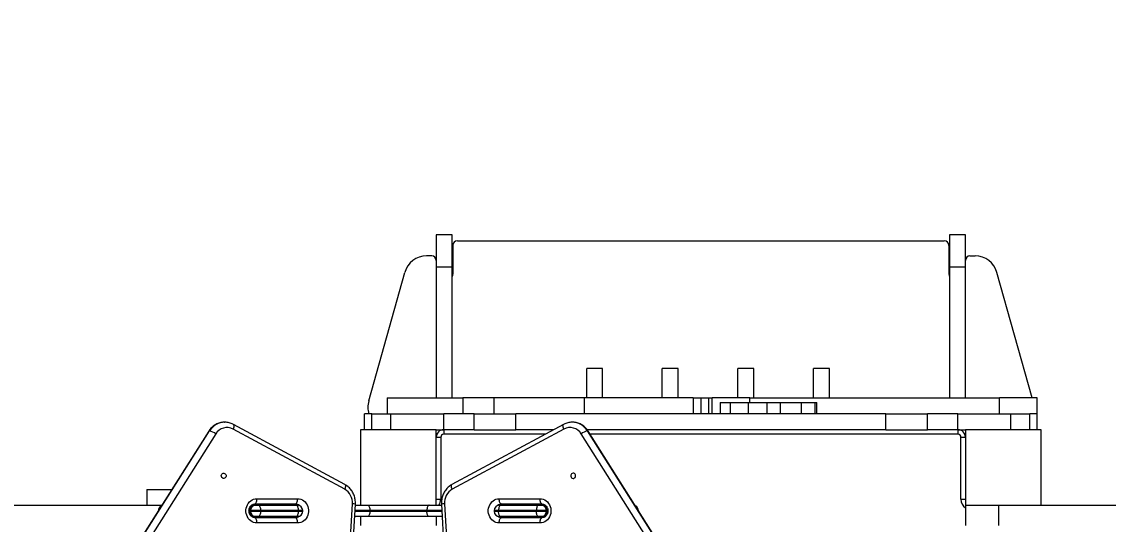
# Model space of a CAD drawing. Header units: millimetres. Extents: x -5609 to 5139, y -3980 to 3221.
# Drawn here: x -1968 to -531, y 552 to 1217 of the extents above; entities that cross this region are included whole.
import ezdxf

# ---------------------------------------------------------------- set-up
doc = ezdxf.new("R2010")
doc.units = ezdxf.units.MM
for name, color, linetype in [('DIKOM_ОБЪЕКТ', 7, 'Continuous'), ('DIKOM_РАЗМЕР_ЗОНА', 7, 'Continuous'), ('DIKOM_РАЗМЕР_ОБЪЕКТА', 7, 'Continuous')]:
    doc.layers.add(name, color=color, linetype=linetype)
doc.styles.add('style1', font='arial.ttf', dxfattribs={"width": 0.8})
doc.dimstyles.new('1-50', dxfattribs={"dimtxt": 300, "dimasz": 200, "dimexe": 100, "dimexo": 0, "dimgap": 100, "dimtad": 1, "dimtxsty": 'style1', "dimcen": 200, "dimclrd": 7, "dimclre": 7, "dimclrt": 7, "dimadec": 1, "dimazin": 2, "dimtfac": 1, "dimtmove": 0, "dimatfit": 2, "dimfxl": 0, "dimlwd": 25, "dimlwe": 18, "dimarcsym": 0})

# ---------------------------------------------------------------- blocks, each defined once
blk = doc.blocks.new('A$Cc336a1e3')
at = {"color": 7, "linetype": 'Continuous', "lineweight": 15}
for p, q in [((1421, 2207.9), (1400, 2207.9)), ((1400, 2207.9), (1400, 2165.2)), ((1421, 2165.2), (1421, 2207.9)), ((1428, 2199.9), (2072, 2199.9)), ((2100, 2207.9), (2079, 2207.9)), ((2079, 2207.9), (2079, 2165.2)), ((2100, 2165.2), (2100, 2207.9)), ((1422, 2193.9), (1422, 2155.9)), ((2078, 2193.9), (2078, 2155.9)), ((1394, 2179.9), (1387.2, 2179.9)), ((2106, 2179.9), (2112.8, 2179.9)), ((1310.7, 1988), (1358.3, 2158)), ((1421, 2165.2), (1400, 2165.2)), ((1400, 2165.2), (1400, 1991.9)), ((1421, 1991.9), (1421, 2165.2)), ((2100, 2165.2), (2079, 2165.2)), ((2079, 2165.2), (2079, 1991.9)), ((2100, 1991.9), (2100, 2165.2)), ((2188.2, 1991.9), (2141.7, 2158)), ((1620, 2030.9), (1599, 2030.9)), ((1599, 1991.9), (1599, 2030.9)), ((1620, 1991.9), (1620, 2030.9)), ((1720, 2030.9), (1699, 2030.9)), ((1699, 1991.9), (1699, 2030.9)), ((1720, 1991.9), (1720, 2030.9)), ((1820, 2030.9), (1799, 2030.9)), ((1799, 1991.9), (1799, 2030.9)), ((1820, 1991.9), (1820, 2030.9)), ((1920, 2030.9), (1899, 2030.9)), ((1899, 1991.9), (1899, 2030.9)), ((1920, 1991.9), (1920, 2030.9)), ((1335, 1991.9), (1335, 1970.9)), ((1335, 1991.9), (1435, 1991.9)), ((1435, 1991.9), (1435, 1970.9)), ((1476.2, 1991.9), (1435, 1991.9)), ((1476.2, 1991.9), (1476.2, 1970.9)), ((1596.2, 1991.9), (1476.2, 1991.9)), ((1596.2, 1970.9), (1596.2, 1991.9)), ((1740, 1991.9), (1596.2, 1991.9)), ((1740, 1991.9), (1740, 1970.9)), ((1740, 1991.9), (1750, 1991.9)), ((1750, 1991.9), (1750, 1970.9)), ((1750, 1991.9), (1760, 1991.9)), ((1760, 1991.9), (1760, 1970.9)), ((1760, 1991.9), (1765, 1991.9)), ((1765, 1970.9), (1765, 1991.9)), ((1815, 1991.9), (1765, 1991.9)), ((1775.7, 1985.9), (1775.7, 1970.9)), ((1775.7, 1985.9), (1788.8, 1985.9)), ((1788.8, 1985.9), (1788.8, 1970.9)), ((1788.8, 1985.9), (1812.6, 1985.9)), ((1812.6, 1985.9), (1812.6, 1970.9)), ((1812.6, 1985.9), (1837.2, 1985.9)), ((1815, 1991.9), (2145, 1991.9)), ((1837.2, 1985.9), (1837.2, 1970.9)), ((1837.2, 1985.9), (1855, 1985.9)), ((1855, 1985.9), (1855, 1970.9)), ((1855, 1985.9), (1882.7, 1985.9)), ((1882.7, 1985.9), (1882.7, 1970.9)), ((1882.7, 1985.9), (1900.6, 1985.9)), ((1900.6, 1985.9), (1900.6, 1970.9)), ((1900.6, 1985.9), (1903.3, 1985.9)), ((1903.3, 1970.9), (1903.3, 1985.9)), ((2145, 1970.9), (2145, 1991.9)), ((2195, 1991.9), (2145, 1991.9)), ((2195, 1970.9), (2195, 1991.9)), ((1305, 1949.9), (1305, 1970.9)), ((1315, 1970.9), (1305, 1970.9)), ((1315, 1949.9), (1315, 1970.9)), ((1315, 1970.9), (1340, 1970.9)), ((1340, 1949.9), (1340, 1970.9)), ((1340, 1970.9), (1410, 1970.9)), ((1410, 1949.9), (1410, 1970.9)), ((1450, 1970.9), (1410, 1970.9)), ((1450, 1949.9), (1450, 1970.9)), ((1450, 1970.9), (1505.3, 1970.9)), ((1505.3, 1949.9), (1505.3, 1970.9)), ((1994.7, 1970.9), (1505.3, 1970.9)), ((1994.7, 1949.9), (1994.7, 1970.9)), ((1994.7, 1970.9), (2050, 1970.9)), ((2050, 1949.9), (2050, 1970.9)), ((2090, 1970.9), (2050, 1970.9)), ((2090, 1949.9), (2090, 1970.9)), ((2090, 1970.9), (2160, 1970.9)), ((2160, 1949.9), (2160, 1970.9)), ((2160, 1970.9), (2185, 1970.9)), ((2185, 1949.9), (2185, 1970.9)), ((2195, 1970.9), (2185, 1970.9)), ((2195, 1949.9), (2195, 1970.9)), ((1120.3, 1959.8), (1119.9, 1959.8)), ((1120.1, 1959.8), (1120.3, 1959.8)), ((1279.2, 1877.2), (1131.7, 1956.9)), ((1568.3, 1956.9), (1420.8, 1877.2)), ((1580.1, 1959.8), (1579.7, 1959.8)), ((1580.3, 1959.8), (1580.1, 1959.8)), ((1099, 1947.9), (874.8, 1593.9)), ((1099.7, 1948.2), (875.5, 1594.2)), ((876, 1594.2), (1100.2, 1948.2)), ((1108.3, 1944.2), (884.1, 1590.2)), ((1100.2, 1948.2), (1099.7, 1948.2)), ((1278.9, 1871), (1131.3, 1950.7)), ((1300, 1949.9), (1300, 1849.9)), ((1400, 1949.9), (1300, 1949.9)), ((1400, 1949.9), (1410, 1949.9)), ((1400, 1849.9), (1400, 1949.9)), ((1450, 1949.9), (1410, 1949.9)), ((1410, 1949.9), (1410, 1943.9)), ((1568.7, 1950.7), (1421.1, 1871)), ((1450, 1949.9), (1505.3, 1949.9)), ((1555.4, 1949.9), (1505.3, 1949.9)), ((1815.9, 1590.2), (1591.7, 1944.2)), ((1994.7, 1949.9), (1599.6, 1949.9)), ((1599.8, 1948.2), (1824, 1594.2)), ((1600.3, 1948.2), (1599.8, 1948.2)), ((1824.5, 1594.2), (1600.3, 1948.2)), ((1825.2, 1593.9), (1601, 1947.9)), ((1994.7, 1949.9), (2050, 1949.9)), ((2090, 1949.9), (2050, 1949.9)), ((2090, 1949.9), (2100, 1949.9)), ((2090, 1949.9), (2090, 1943.9)), ((2100, 1949.9), (2100, 1849.9)), ((2200, 1949.9), (2100, 1949.9)), ((2200, 1849.9), (2200, 1949.9)), ((1400, 1939.9), (1406, 1939.9)), ((1406, 1939.9), (1406, 1857.9)), ((2094, 1939.9), (2100, 1939.9)), ((2094, 1857.9), (2094, 1939.9)), ((1115.7, 1889), (1115.7, 1888.8)), ((1584.3, 1889), (1584.3, 1888.8)), ((1017, 1870.9), (1017, 1849.9)), ((1017, 1870.9), (1050.2, 1870.9)), ((1162.8, 1858.5), (1216.7, 1858.5)), ((1400, 1857.9), (1406, 1857.9)), ((1483.3, 1858.5), (1537.2, 1858.5)), ((2094, 1857.9), (2100, 1857.9)), ((194.8, 1849.9), (1036.9, 1849.9)), ((1032.5, 1842.9), (1032.5, 1842.9)), ((1154.4, 1842.9), (1153.5, 1842.9)), ((1153.5, 1842.9), (1153.5, 1841.9)), ((1153.5, 1841.9), (1154.4, 1841.9)), ((1167.6, 1842.9), (1154.4, 1842.9)), ((1154.4, 1842.9), (1154.4, 1841.9)), ((1154.4, 1841.9), (1167.6, 1841.9)), ((1155.6, 1849.9), (1159.8, 1849.9)), ((1156.2, 1850.4), (1173.9, 1850.4)), ((1213.7, 1851.5), (1159.8, 1851.5)), ((1159.8, 1849.9), (1160.7, 1849.9)), ((1160.7, 1849.9), (1164.7, 1849.9)), ((1164.7, 1849.9), (1214.6, 1849.9)), ((1167.6, 1842.9), (1167.6, 1841.9)), ((1217.6, 1842.9), (1167.6, 1842.9)), ((1167.6, 1841.9), (1217.6, 1841.9)), ((1173.9, 1850.4), (1174.8, 1850.4)), ((1213.7, 1851.5), (1213.3, 1851.5)), ((1214.6, 1849.9), (1216.4, 1849.9)), ((1216.4, 1849.9), (1217.4, 1849.9)), ((1217.6, 1842.9), (1217.6, 1841.9)), ((1223.4, 1841.9), (1223.4, 1842.9)), ((1273.2, 1569.5), (1289.1, 1851.7)), ((1277.3, 1569.1), (1293.1, 1851.3)), ((1293, 1849.9), (1309.4, 1849.9)), ((1309.4, 1849.9), (1390.6, 1849.9)), ((1312.3, 1842.9), (1312.3, 1841.9)), ((1387.7, 1842.9), (1312.3, 1842.9)), ((1312.3, 1841.9), (1387.7, 1841.9)), ((1387.7, 1842.9), (1387.7, 1841.9)), ((1390.6, 1849.9), (1407, 1849.9)), ((1406.9, 1851.3), (1422.7, 1569.1)), ((1410.9, 1851.7), (1426.8, 1569.5)), ((1476.6, 1842.9), (1476.6, 1841.9)), ((1532.4, 1842.9), (1482.4, 1842.9)), ((1482.4, 1842.9), (1482.4, 1841.9)), ((1482.4, 1841.9), (1532.4, 1841.9)), ((1482.7, 1849.9), (1483.6, 1849.9)), ((1483.6, 1849.9), (1485.4, 1849.9)), ((1485.4, 1849.9), (1535.3, 1849.9)), ((1540.2, 1851.5), (1486.3, 1851.5)), ((1486.7, 1851.5), (1486.3, 1851.5)), ((1525.2, 1850.4), (1526.1, 1850.4)), ((1526.1, 1850.4), (1543.7, 1850.4)), ((1545.6, 1842.9), (1532.4, 1842.9)), ((1532.4, 1842.9), (1532.4, 1841.9)), ((1532.4, 1841.9), (1545.6, 1841.9)), ((1535.3, 1849.9), (1539.3, 1849.9)), ((1539.3, 1849.9), (1540.2, 1849.9)), ((1540.2, 1849.9), (1544.3, 1849.9)), ((1545.6, 1842.9), (1545.6, 1841.9)), ((1546.5, 1842.9), (1545.6, 1842.9)), ((1545.6, 1841.9), (1546.5, 1841.9)), ((1546.5, 1842.9), (1546.5, 1841.9)), ((1667.5, 1842.9), (1667.5, 1842.9)), ((2100, 1849.9), (2100, 1822.9)), ((2100, 1849.9), (2200, 1849.9)), ((2143.8, 1849.9), (2143.8, 1822.9)), ((2200, 1849.9), (2645.1, 1849.9)), ((1159.8, 1834.9), (1155.9, 1834.9)), ((1160.7, 1834.9), (1159.8, 1834.9)), ((1159.8, 1833.5), (1213.7, 1833.5)), ((1213.3, 1833.5), (1159.8, 1833.5)), ((1164.7, 1834.9), (1160.7, 1834.9)), ((1216.7, 1826.5), (1162.8, 1826.5)), ((1214.6, 1834.9), (1164.7, 1834.9)), ((1213.7, 1833.5), (1213.3, 1833.5)), ((1216.4, 1834.9), (1214.6, 1834.9)), ((1217.2, 1834.9), (1216.4, 1834.9)), ((1217, 1834.9), (1217, 1834.7)), ((1309.4, 1834.9), (1292.2, 1834.9)), ((1390.6, 1834.9), (1309.4, 1834.9)), ((1407.8, 1834.9), (1390.6, 1834.9)), ((1400, 1834.9), (1400, 1822.9)), ((1483.6, 1834.9), (1482.8, 1834.9)), ((1483, 1834.7), (1483, 1834.9)), ((1537.2, 1826.5), (1483.3, 1826.5)), ((1485.4, 1834.9), (1483.6, 1834.9)), ((1535.3, 1834.9), (1485.4, 1834.9)), ((1486.3, 1833.5), (1540.2, 1833.5)), ((1486.7, 1833.5), (1486.3, 1833.5)), ((1540.2, 1833.5), (1486.7, 1833.5)), ((1539.3, 1834.9), (1535.3, 1834.9)), ((1540.2, 1834.9), (1539.3, 1834.9)), ((1544.2, 1834.9), (1540.2, 1834.9))]:
    blk.add_line(p, q, dxfattribs=at)
at = {"color": 8, "linetype": 'Continuous', "lineweight": 15}
for p, q in [((1815, 1985.9), (1815, 1991.9)), ((1544.3, 1943.9), (1410, 1943.9)), ((2090, 1943.9), (1603.5, 1943.9)), ((1032.5, 1842.9), (1032.5, 1842.9)), ((1153.5, 1842.9), (1152.5, 1842.9)), ((1152.5, 1841.9), (1153.5, 1841.9)), ((1223.4, 1842.9), (1217.6, 1842.9)), ((1217.6, 1841.9), (1223.4, 1841.9)), ((1312.3, 1842.9), (1292.6, 1842.9)), ((1292.6, 1841.9), (1312.3, 1841.9)), ((1407.4, 1842.9), (1387.7, 1842.9)), ((1387.7, 1841.9), (1407.4, 1841.9)), ((1482.4, 1842.9), (1476.6, 1842.9)), ((1476.6, 1841.9), (1482.4, 1841.9)), ((1547.6, 1842.9), (1546.5, 1842.9)), ((1546.5, 1841.9), (1547.5, 1841.9)), ((1667.5, 1842.9), (1667.5, 1842.9)), ((1168.6, 1833.5), (1168.1, 1834.9)), ((1300, 1834.9), (1300, 1822.9)), ((1531.9, 1834.9), (1531.4, 1833.5))]:
    blk.add_line(p, q, dxfattribs=at)
at = {"color": 8, "linetype": 'Continuous', "lineweight": 15, "flags": 128}
for points in [[(1131.7, 1956.9), (1132, 1956.5), (1132.3, 1955.9), (1132.4, 1955.2), (1132.3, 1954.2), (1132.1, 1953.1), (1131.8, 1951.9), (1131.3, 1950.7)], [(1568.7, 1950.7), (1568.2, 1951.9), (1567.9, 1953.1), (1567.7, 1954.2), (1567.6, 1955.2), (1567.7, 1955.9), (1568, 1956.5), (1568.3, 1956.9)], [(1099, 1947.9), (1099.3, 1948.1), (1099.7, 1948.2)], [(1600.3, 1948.2), (1600.7, 1948.1), (1601, 1947.9)], [(1279.2, 1877.2), (1279.6, 1876.8), (1279.9, 1876.2), (1280, 1875.5), (1279.9, 1874.5), (1279.7, 1873.4), (1279.4, 1872.2), (1278.9, 1871)], [(1421.1, 1871), (1420.6, 1872.2), (1420.3, 1873.4), (1420.1, 1874.5), (1420, 1875.5), (1420.1, 1876.2), (1420.4, 1876.8), (1420.8, 1877.2)], [(1173.9, 1850.4), (1174.4, 1850.2), (1174.9, 1849.9)], [(1175.8, 1849.9), (1175.3, 1850.2), (1174.8, 1850.4)], [(1525.2, 1850.4), (1524.7, 1850.2), (1524.2, 1849.9)], [(1525.1, 1849.9), (1525.6, 1850.2), (1526.1, 1850.4)]]:
    blk.add_lwpolyline(points, dxfattribs=at)
at = {"color": 7, "linetype": 'Continuous', "lineweight": 15, "flags": 128}
for points in [[(1115.7, 1888.9), (1115.8, 1890), (1116.3, 1891.1), (1117.1, 1891.8), (1118.1, 1892.3), (1119.1, 1892.4), (1120.1, 1892.1), (1121, 1891.5), (1121.6, 1890.6), (1122, 1889.5), (1122, 1888.3), (1121.6, 1887.2), (1121, 1886.3), (1120.1, 1885.7), (1119.1, 1885.4), (1118.1, 1885.5), (1117.1, 1886), (1116.3, 1886.8), (1115.8, 1887.8), (1115.7, 1888.9)], [(1584.3, 1888.9), (1584.2, 1890), (1583.7, 1891.1), (1582.9, 1891.8), (1581.9, 1892.3), (1580.9, 1892.4), (1579.9, 1892.1), (1579, 1891.5), (1578.4, 1890.6), (1578, 1889.5), (1578, 1888.3), (1578.4, 1887.2), (1579, 1886.3), (1579.9, 1885.7), (1580.9, 1885.4), (1581.9, 1885.5), (1582.9, 1886), (1583.7, 1886.8), (1584.2, 1887.8), (1584.3, 1888.9)], [(1162.8, 1826.5), (1160.6, 1826.6), (1158.5, 1827.2), (1156.5, 1828.1), (1154.6, 1829.3), (1152.9, 1830.7), (1151.4, 1832.5), (1150.2, 1834.5), (1149.3, 1836.6), (1148.6, 1838.9), (1148.3, 1841.3), (1148.3, 1843.7), (1148.6, 1846), (1149.3, 1848.3), (1150.2, 1850.5), (1151.4, 1852.4), (1152.9, 1854.2), (1154.6, 1855.7), (1156.5, 1856.9), (1158.5, 1857.8), (1160.6, 1858.3), (1162.8, 1858.5)], [(1159.8, 1851.5), (1160.4, 1851.6), (1160.9, 1852), (1161.4, 1852.6), (1161.9, 1853.5), (1162.3, 1854.6), (1162.5, 1855.8), (1162.7, 1857.1), (1162.8, 1858.5)], [(1213.7, 1851.5), (1214.3, 1851.6), (1214.9, 1852), (1215.4, 1852.6), (1215.8, 1853.5), (1216.2, 1854.6), (1216.5, 1855.8), (1216.6, 1857.1), (1216.7, 1858.5)], [(1216.7, 1858.5), (1218.8, 1858.3), (1221, 1857.8), (1223, 1856.9), (1224.8, 1855.7), (1226.5, 1854.2), (1228, 1852.4), (1229.2, 1850.5), (1230.2, 1848.3), (1230.8, 1846), (1231.1, 1843.7), (1231.1, 1841.3), (1230.8, 1838.9), (1230.2, 1836.6), (1229.2, 1834.5), (1228, 1832.5), (1226.5, 1830.7), (1224.8, 1829.3), (1223, 1828.1), (1221, 1827.2), (1218.8, 1826.6), (1216.7, 1826.5)], [(1483.3, 1826.5), (1481.2, 1826.6), (1479, 1827.2), (1477, 1828.1), (1475.2, 1829.3), (1473.5, 1830.7), (1472, 1832.5), (1470.8, 1834.5), (1469.8, 1836.6), (1469.2, 1838.9), (1468.9, 1841.3), (1468.9, 1843.7), (1469.2, 1846), (1469.8, 1848.3), (1470.8, 1850.5), (1472, 1852.4), (1473.5, 1854.2), (1475.2, 1855.7), (1477, 1856.9), (1479, 1857.8), (1481.2, 1858.3), (1483.3, 1858.5)], [(1486.3, 1851.5), (1485.7, 1851.6), (1485.1, 1852), (1484.6, 1852.6), (1484.2, 1853.5), (1483.8, 1854.6), (1483.5, 1855.8), (1483.4, 1857.1), (1483.3, 1858.5)], [(1537.2, 1858.5), (1539.4, 1858.3), (1541.5, 1857.8), (1543.5, 1856.9), (1545.4, 1855.7), (1547.1, 1854.2), (1548.6, 1852.4), (1549.8, 1850.5), (1550.7, 1848.3), (1551.4, 1846), (1551.7, 1843.7), (1551.7, 1841.3), (1551.4, 1838.9), (1550.7, 1836.6), (1549.8, 1834.5), (1548.6, 1832.5), (1547.1, 1830.7), (1545.4, 1829.3), (1543.5, 1828.1), (1541.5, 1827.2), (1539.4, 1826.6), (1537.2, 1826.5)], [(1540.2, 1851.5), (1539.6, 1851.6), (1539.1, 1852), (1538.6, 1852.6), (1538.1, 1853.5), (1537.7, 1854.6), (1537.5, 1855.8), (1537.3, 1857.1), (1537.2, 1858.5)], [(1164.7, 1849.9), (1165.3, 1849.8), (1165.8, 1849.4), (1166.3, 1848.7), (1166.8, 1847.9), (1167.1, 1846.8), (1167.4, 1845.6), (1167.6, 1844.3), (1167.6, 1842.9)], [(1167.6, 1841.9), (1167.6, 1840.5), (1167.4, 1839.2), (1167.1, 1838), (1166.8, 1837), (1166.3, 1836.1), (1165.8, 1835.4), (1165.3, 1835), (1164.7, 1834.9)], [(1214.6, 1849.9), (1215.2, 1849.8), (1215.8, 1849.4), (1216.3, 1848.7), (1216.7, 1847.9), (1217.1, 1846.8), (1217.4, 1845.6), (1217.5, 1844.3), (1217.6, 1842.9)], [(1217.6, 1841.9), (1217.5, 1840.5), (1217.4, 1839.2), (1217.1, 1838), (1216.7, 1837), (1216.3, 1836.1), (1215.8, 1835.4), (1215.2, 1835), (1214.6, 1834.9)], [(1309.4, 1849.9), (1310, 1849.8), (1310.5, 1849.4), (1311, 1848.7), (1311.5, 1847.9), (1311.8, 1846.8), (1312.1, 1845.6), (1312.3, 1844.3), (1312.3, 1842.9)], [(1312.3, 1841.9), (1312.3, 1840.5), (1312.1, 1839.2), (1311.8, 1838), (1311.5, 1837), (1311, 1836.1), (1310.5, 1835.4), (1310, 1835), (1309.4, 1834.9)], [(1390.6, 1849.9), (1390, 1849.8), (1389.5, 1849.4), (1389, 1848.7), (1388.5, 1847.9), (1388.2, 1846.8), (1387.9, 1845.6), (1387.7, 1844.3), (1387.7, 1842.9)], [(1390.6, 1834.9), (1390, 1835), (1389.5, 1835.4), (1389, 1836.1), (1388.5, 1837), (1388.2, 1838), (1387.9, 1839.2), (1387.7, 1840.5), (1387.7, 1841.9)], [(1485.4, 1849.9), (1484.8, 1849.8), (1484.2, 1849.4), (1483.7, 1848.7), (1483.3, 1847.9), (1482.9, 1846.8), (1482.6, 1845.6), (1482.5, 1844.3), (1482.4, 1842.9)], [(1485.4, 1834.9), (1484.8, 1835), (1484.2, 1835.4), (1483.7, 1836.1), (1483.3, 1837), (1482.9, 1838), (1482.6, 1839.2), (1482.5, 1840.5), (1482.4, 1841.9)], [(1535.3, 1849.9), (1534.7, 1849.8), (1534.2, 1849.4), (1533.7, 1848.7), (1533.2, 1847.9), (1532.9, 1846.8), (1532.6, 1845.6), (1532.4, 1844.3), (1532.4, 1842.9)], [(1535.3, 1834.9), (1534.7, 1835), (1534.2, 1835.4), (1533.7, 1836.1), (1533.2, 1837), (1532.9, 1838), (1532.6, 1839.2), (1532.4, 1840.5), (1532.4, 1841.9)], [(1162.8, 1826.5), (1162.7, 1827.8), (1162.5, 1829.1), (1162.3, 1830.4), (1161.9, 1831.4), (1161.4, 1832.3), (1160.9, 1832.9), (1160.4, 1833.3), (1159.8, 1833.5)], [(1216.7, 1826.5), (1216.6, 1827.8), (1216.5, 1829.1), (1216.2, 1830.4), (1215.8, 1831.4), (1215.4, 1832.3), (1214.9, 1832.9), (1214.3, 1833.3), (1213.7, 1833.5)], [(1483.3, 1826.5), (1483.4, 1827.8), (1483.5, 1829.1), (1483.8, 1830.4), (1484.2, 1831.4), (1484.6, 1832.3), (1485.1, 1832.9), (1485.7, 1833.3), (1486.3, 1833.5)], [(1537.2, 1826.5), (1537.3, 1827.8), (1537.5, 1829.1), (1537.7, 1830.4), (1538.1, 1831.4), (1538.6, 1832.3), (1539.1, 1832.9), (1539.6, 1833.3), (1540.2, 1833.5)]]:
    blk.add_lwpolyline(points, dxfattribs=at)
at = {"color": 7, "linetype": 'Continuous', "lineweight": 15}
for centre, radius, start, end in [((1428, 2193.9), 6, 90, 180), ((2072, 2193.9), 6, 0, 90), ((1387.2, 2149.9), 30, 90, 164.3578), ((1394, 2173.9), 6, 0, 90), ((2106, 2173.9), 6, 90, 180), ((2112.8, 2149.9), 30, 15.6422, 90), ((1416, 2155.9), 6, 326.4429, 0), ((2084, 2155.9), 6, 180, 213.5573), ((1339.6, 1979.9), 30, 164.3578, 197.4576), ((1096.4, 1930.2), 18.4, 49.5438, 78.1123), ((1123.2, 1935.4), 17.3, 62.2831, 149.5419), ((1410, 1939.9), 10, 90, 180), ((1410, 1939.9), 4, 90, 180), ((1576.8, 1935.4), 17.3, 30.4579, 117.7171), ((1603.6, 1930.2), 18.4, 101.8881, 130.4561), ((2090, 1939.9), 10, 0, 90), ((2090, 1939.9), 4, 0, 90), ((1268.6, 1853.3), 20.5, 355.6382, 59.9654), ((1431.4, 1853.3), 20.5, 120.0346, 184.3618), ((1039.5, 1842.9), 7, 115.2702, 180), ((1160.2, 1843.2), 6.7, 92.9525, 182.6748), ((1160.2, 1841.6), 6.7, 177.3249, 267.0483), ((1161.1, 1843.2), 6.7, 92.9525, 182.6748), ((1161.1, 1841.6), 6.7, 177.3249, 267.0483), ((1216.4, 1842.9), 7, 0, 90), ((1216.4, 1841.9), 7, 270, 0), ((1483.6, 1842.9), 7, 90, 180), ((1483.6, 1841.9), 7, 180, 270), ((1538.9, 1843.2), 6.7, 357.3247, 87.0474), ((1538.9, 1841.6), 6.7, 272.9518, 2.6756), ((1539.8, 1843.2), 6.7, 357.3244, 87.0477), ((1539.8, 1841.6), 6.7, 272.9515, 2.6759), ((1660.5, 1842.9), 7, 0, 64.7298)]:
    blk.add_arc(centre, radius, start, end, dxfattribs=at)
at = {"color": 8, "linetype": 'Continuous', "lineweight": 15}
for centre, radius, start, end in [((1120.3, 1935.8), 24, 90.905, 148.8965), ((1120.7, 1935.9), 23.9, 91.3349, 148.9768), ((1579.3, 1935.8), 24, 31.1087, 88.7715), ((1579.8, 1935.9), 23.9, 31.0234, 88.6478), ((1392, 1857.9), 14, 325.1501, 0), ((2108, 1857.9), 14, 180, 235.1501), ((1213.2, 1843.7), 7.72, 50.0379, 89.5385), ((1213.7, 1843.7), 7.75, 47.6667, 89.4976), ((1288.1, 1820.9), 30.8, 80.6788, 88.2195), ((1411.9, 1820.9), 30.8, 91.7805, 99.3212), ((1486.3, 1843.7), 7.75, 90.5007, 132.3351), ((1486.8, 1843.7), 7.72, 90.4615, 129.9621), ((1179.5, 1829.1), 6.26, 113.0037, 136.2569), ((1178.4, 1832.1), 3.93, 20.2263, 45.2949), ((1179.3, 1832.1), 3.93, 20.2342, 45.2871), ((1213.3, 1841.1), 7.65, 270.2844, 307.8528), ((1213.7, 1841.2), 7.72, 270.4551, 309.831), ((1486.3, 1841.2), 7.72, 230.169, 269.5445), ((1486.7, 1841.1), 7.65, 232.1472, 269.7156), ((1520.7, 1832.1), 3.93, 134.708, 159.7741), ((1521.6, 1832.1), 3.93, 134.708, 159.7741), ((1520.5, 1829.1), 6.25, 43.7394, 67.0015)]:
    blk.add_arc(centre, radius, start, end, dxfattribs=at)
for centre, major_axis, ratio, start_param, end_param in [((1173.7, 1843.4), (1.14, 6.92), 0.901809, 0.147933, 0.51344), ((1526.3, 1843.4), (-1.14, 6.92), 0.901809, 5.769745, 6.135252), ((1179.9, 1828.4), (1.15, 6.92), 0.901802, 0.513245, 0.901551), ((1520.1, 1828.4), (-1.15, 6.92), 0.901802, 5.381635, 5.76994)]:
    blk.add_ellipse(centre, major_axis=major_axis, ratio=ratio, start_param=start_param, end_param=end_param, dxfattribs=at)
at = {"color": 7, "linetype": 'Continuous', "lineweight": 15}
for points, knots in [([(1119.8, 1959.7), (1119.5, 1959.7), (1118.4, 1959.8), (1116.3, 1959.5), (1113.6, 1959), (1111, 1958.1), (1108.5, 1956.9), (1106.2, 1955.5), (1104, 1953.8), (1101.9, 1951.8), (1100.3, 1949.8), (1099.4, 1948.5), (1099, 1947.9)], [0, 0, 0, 0, 0.030229, 0.141093, 0.251888, 0.362723, 0.473703, 0.584915, 0.696428, 0.80828, 0.920493, 1, 1, 1, 1]), ([(1131.7, 1956.9), (1131.1, 1957.1), (1129.8, 1957.8), (1127.6, 1958.7), (1124.9, 1959.4), (1122.4, 1959.7), (1120.8, 1959.7), (1120.1, 1959.7)], [0, 0, 0, 0, 0.141438, 0.370511, 0.599095, 0.827025, 1, 1, 1, 1]), ([(1579.8, 1959.7), (1579.2, 1959.7), (1577.6, 1959.7), (1575.2, 1959.4), (1572.5, 1958.7), (1570.3, 1957.9), (1568.9, 1957.2), (1568.3, 1956.9)], [0, 0, 0, 0, 0.161542, 0.390204, 0.618802, 0.84755, 1, 1, 1, 1]), ([(1601, 1947.9), (1600.7, 1948.4), (1599.8, 1949.7), (1598.2, 1951.6), (1596.2, 1953.6), (1594, 1955.4), (1591.6, 1956.9), (1589.1, 1958.1), (1586.5, 1959), (1583.8, 1959.5), (1581.7, 1959.8), (1580.6, 1959.7), (1580.3, 1959.7)], [0, 0, 0, 0, 0.068259, 0.182183, 0.295978, 0.40944, 0.522518, 0.635197, 0.747474, 0.859383, 0.970987, 1, 1, 1, 1]), ([(1293.1, 1851.3), (1293.1, 1851.9), (1293.2, 1853.4), (1293, 1856), (1292.6, 1858.9), (1291.8, 1861.8), (1290.8, 1864.5), (1289.5, 1867.1), (1287.9, 1869.6), (1286.1, 1871.8), (1284.1, 1873.8), (1281.9, 1875.6), (1280.3, 1876.6), (1279.4, 1877.1), (1279.2, 1877.2)], [0, 0, 0, 0, 0.055405, 0.149207, 0.243085, 0.336983, 0.430866, 0.524683, 0.618388, 0.711925, 0.805241, 0.898284, 0.985537, 1, 1, 1, 1]), ([(1420.8, 1877.2), (1420.3, 1876.9), (1419, 1876.2), (1417, 1874.7), (1414.9, 1872.9), (1413, 1870.8), (1411.3, 1868.4), (1409.9, 1865.9), (1408.7, 1863.3), (1407.8, 1860.5), (1407.2, 1857.6), (1406.9, 1854.8), (1406.8, 1852.6), (1406.9, 1851.5), (1406.9, 1851.3)], [0, 0, 0, 0, 0.056729, 0.148522, 0.240491, 0.33275, 0.425304, 0.518136, 0.611221, 0.704526, 0.798016, 0.891657, 0.980558, 1, 1, 1, 1]), ([(1159.8, 1833.5), (1159.6, 1833.5), (1159, 1833.5), (1157.9, 1833.7), (1156.6, 1834.3), (1155.4, 1835.2), (1154.3, 1836.3), (1153.5, 1837.6), (1152.8, 1839.1), (1152.4, 1840.6), (1152.3, 1842.3), (1152.4, 1843.9), (1152.7, 1845.5), (1153.3, 1847), (1154, 1848.3), (1155, 1849.4), (1156.1, 1850.3), (1157.2, 1851), (1158.5, 1851.4), (1159.4, 1851.4), (1159.8, 1851.5)], [0, 0, 0, 0, 0.023446, 0.088615, 0.152473, 0.213542, 0.272049, 0.328743, 0.384283, 0.439122, 0.493554, 0.547774, 0.601925, 0.656138, 0.710628, 0.76569, 0.821753, 0.879386, 0.939225, 1, 1, 1, 1]), ([(1177.2, 1849.9), (1177.1, 1849.9), (1176.7, 1850.2), (1175.9, 1850.3), (1175.1, 1850.3), (1174.8, 1850.4)], [0, 0, 0, 0, 0.077767, 0.611367, 1, 1, 1, 1]), ([(1213.3, 1851.5), (1213.5, 1851.5), (1214.1, 1851.4), (1215.2, 1851.2), (1216.5, 1850.6), (1217.4, 1850.1), (1217.7, 1849.7), (1217.8, 1849.7)], [0, 0, 0, 0, 0.108261, 0.409175, 0.704032, 0.986014, 1, 1, 1, 1]), ([(1482.2, 1849.6), (1482.5, 1849.8), (1483.1, 1850.4), (1484.2, 1851), (1485.4, 1851.4), (1486.3, 1851.4), (1486.7, 1851.5)], [0, 0, 0, 0, 0.184282, 0.448006, 0.721879, 1, 1, 1, 1]), ([(1525.2, 1850.4), (1524.8, 1850.3), (1523.9, 1850.3), (1523.2, 1850), (1522.8, 1849.9)], [0, 0, 0, 0, 0.53756, 1, 1, 1, 1]), ([(1540.2, 1851.5), (1540.4, 1851.5), (1541, 1851.4), (1542.1, 1851.2), (1543.4, 1850.7), (1544.6, 1849.8), (1545.7, 1848.7), (1546.5, 1847.4), (1547.2, 1845.9), (1547.6, 1844.3), (1547.7, 1842.7), (1547.6, 1841), (1547.3, 1839.4), (1546.7, 1838), (1546, 1836.7), (1545, 1835.5), (1543.9, 1834.6), (1542.8, 1834), (1541.5, 1833.5), (1540.6, 1833.5), (1540.2, 1833.5)], [0, 0, 0, 0, 0.023445, 0.088614, 0.152467, 0.213541, 0.272045, 0.328739, 0.384278, 0.439119, 0.493551, 0.547772, 0.601923, 0.656136, 0.710624, 0.765689, 0.821753, 0.87938, 0.939226, 1, 1, 1, 1]), ([(1185.7, 1833.5), (1185.7, 1833.5), (1185.4, 1833.9), (1184.6, 1834.4), (1183.8, 1834.7), (1183.4, 1834.9)], [0, 0, 0, 0, 0.026419, 0.561377, 1, 1, 1, 1]), ([(1217.6, 1835.1), (1217.4, 1835), (1216.9, 1834.5), (1215.8, 1834), (1214.6, 1833.5), (1213.7, 1833.5), (1213.3, 1833.5)], [0, 0, 0, 0, 0.140817, 0.418617, 0.707062, 1, 1, 1, 1]), ([(1486.7, 1833.5), (1486.5, 1833.5), (1485.9, 1833.5), (1484.8, 1833.7), (1483.5, 1834.2), (1482.8, 1834.8), (1482.4, 1835.1)], [0, 0, 0, 0, 0.114051, 0.431082, 0.741701, 1, 1, 1, 1]), ([(1516.6, 1834.9), (1516.5, 1834.9), (1516, 1834.7), (1515.2, 1834.3), (1514.6, 1833.7), (1514.3, 1833.5)], [0, 0, 0, 0, 0.086033, 0.59874, 1, 1, 1, 1])]:
    blk.add_open_spline(points, degree=3, knots=knots, dxfattribs=at)
blk = doc.blocks.new('*D1')
at = {"layer": 'Defpoints', "color": 0, "transparency": 16777216}
for p in [(791.3, 1721.4), (-4598.5, -1272.9), (790.3, -1272.9)]:
    blk.add_point(p, dxfattribs=at)
at = {"layer": 'DIKOM_РАЗМЕР_ОБЪЕКТА', "color": 7, "lineweight": 18, "transparency": 16777216}
for p, q in [((791.3, 1721.4), (-4698.5, 1721.4)), ((790.3, -1272.9), (-4698.5, -1272.9))]:
    blk.add_line(p, q, dxfattribs=at)
at = {"layer": 'DIKOM_РАЗМЕР_ОБЪЕКТА', "color": 7, "lineweight": 25, "transparency": 16777216}
blk.add_line((-4598.5, 1521.4), (-4598.5, -1072.9), dxfattribs=at)
at = {"layer": 'DIKOM_РАЗМЕР_ОБЪЕКТА', "color": 7, "transparency": 16777216}
for points in [[(-4631.8, 1521.4), (-4565.2, 1521.4), (-4598.5, 1721.4)], [(-4631.8, -1072.9), (-4565.2, -1072.9), (-4598.5, -1272.9)]]:
    blk.add_solid(points, dxfattribs=at)
at = {"layer": 'DIKOM_РАЗМЕР_ОБЪЕКТА', "color": 7, "transparency": 16777216, "insert": (-4851.8, 224.3), "char_height": 300, "attachment_point": 5, "rotation": 90, "style": 'style1'}
blk.add_mtext('3000', dxfattribs=at)
blk = doc.blocks.new('*D2')
at = {"layer": 'Defpoints', "color": 0, "transparency": 16777216}
for p in [(-5158.5, 3221.4), (639.3, 3221.4), (2080.3, -2772.9)]:
    blk.add_point(p, dxfattribs=at)
at = {"layer": 'DIKOM_РАЗМЕР_ЗОНА', "color": 7, "lineweight": 18, "transparency": 16777216}
for p, q in [((639.3, 3221.4), (-5258.5, 3221.4)), ((2080.3, -2772.9), (-5258.5, -2772.9))]:
    blk.add_line(p, q, dxfattribs=at)
at = {"layer": 'DIKOM_РАЗМЕР_ЗОНА', "color": 7, "lineweight": 25, "transparency": 16777216}
blk.add_line((-5158.5, -2572.9), (-5158.5, 3021.4), dxfattribs=at)
at = {"layer": 'DIKOM_РАЗМЕР_ЗОНА', "color": 7, "transparency": 16777216}
for points in [[(-5191.8, 3021.4), (-5125.2, 3021.4), (-5158.5, 3221.4)], [(-5191.8, -2572.9), (-5125.2, -2572.9), (-5158.5, -2772.9)]]:
    blk.add_solid(points, dxfattribs=at)
at = {"layer": 'DIKOM_РАЗМЕР_ЗОНА', "color": 7, "transparency": 16777216, "insert": (-5411.7, 224.3), "char_height": 300, "attachment_point": 5, "rotation": 90, "style": 'style1'}
blk.add_mtext('6000', dxfattribs=at)

msp = doc.modelspace()

# ---------------------------------------------------------------- block references
at = {"layer": 'DIKOM_ОБЪЕКТ'}
msp.add_blockref('A$Cc336a1e3', (-2820.166, -1272.903), dxfattribs=at)

# ---------------------------------------------------------------- dimensions: what is measured, and where the dimension line sits
at = {"layer": 'DIKOM_РАЗМЕР_ЗОНА'}
dim = msp.add_linear_dim(base=(-5158.5, 3221.444), p1=(2080.276, -2772.903), p2=(639.334, 3221.444), angle=90, text='6000', dimstyle='1-50', dxfattribs=at)
dim.commit()
dim.dimension.update_dxf_attribs({"geometry": '*D2', "text_midpoint": (-5158.5, 224.27), "dimtype": 160})
at = {"layer": 'DIKOM_РАЗМЕР_ОБЪЕКТА'}
dim = msp.add_linear_dim(base=(-4598.5, -1272.903), p1=(791.335, 1721.444), p2=(790.335, -1272.903), angle=90, text='3000', dimstyle='1-50', dxfattribs=at)
dim.commit()
dim.dimension.update_dxf_attribs({"geometry": '*D1', "text_midpoint": (-4598.5, 224.27), "dimtype": 160})

doc.saveas('drawing.dxf')
